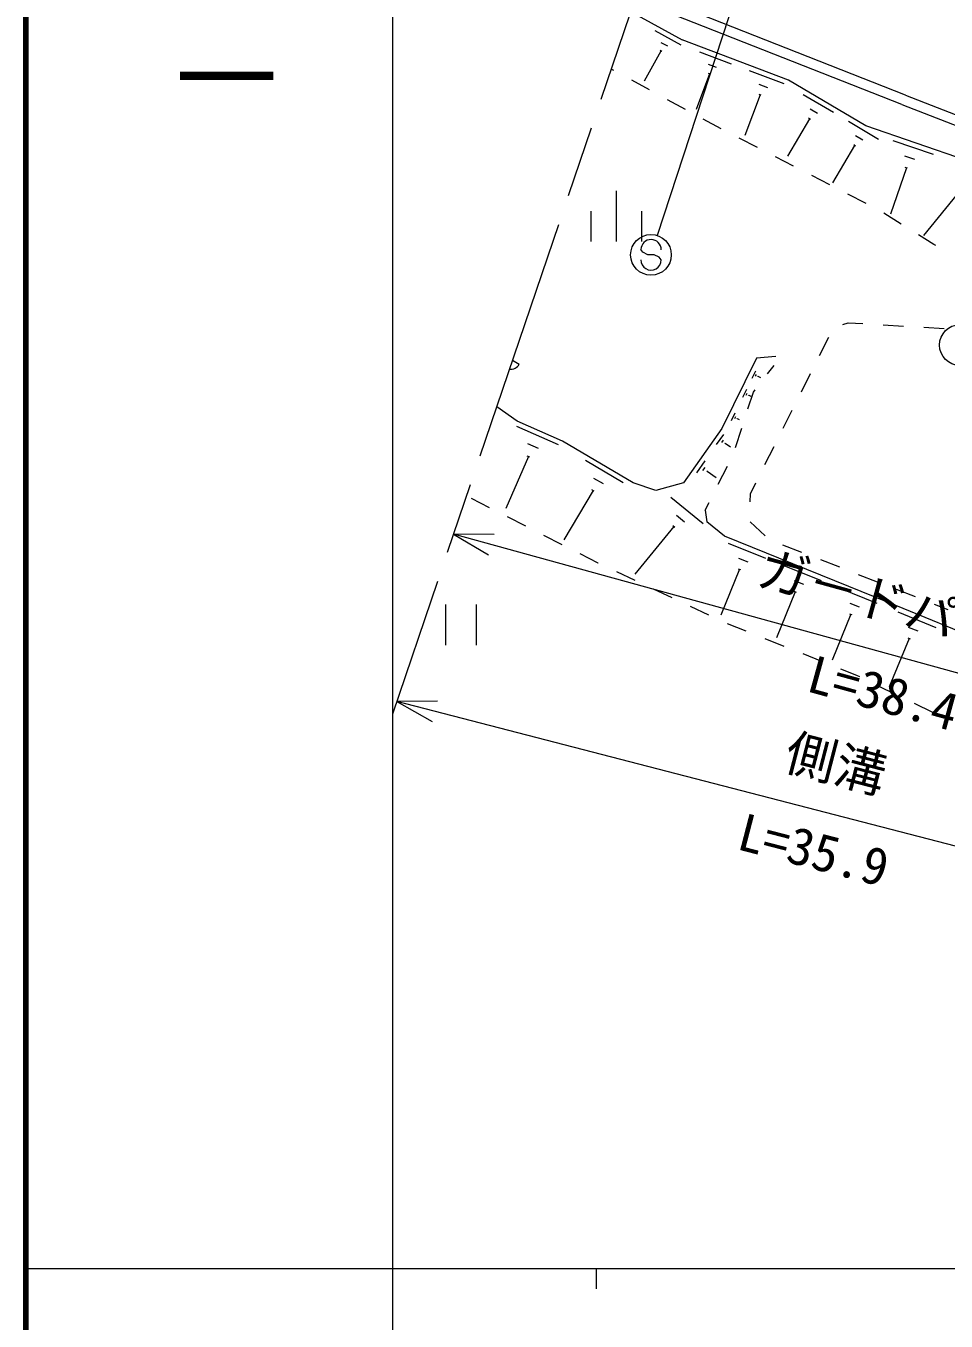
# Model space of a CAD drawing. Units: millimetres, scale not verified. Extents: x 40000 to 680000, y 20000 to 380000.
# Drawn here: x 40000 to 85191, y 202409 to 266036 of the extents above; entities that cross this region are included whole.
import ezdxf
from ezdxf.enums import TextEntityAlignment as Align

# ---------------------------------------------------------------- set-up
doc = ezdxf.new("R2010")
doc.units = ezdxf.units.MM
doc.header["$LTSCALE"] = 1000
doc.linetypes.add('CHAIN', pattern=[18.5, 12, -1.5, 3.5, -1.5])
for name, color, linetype, lineweight in [('M-BGD', 7, 'Continuous', 13), ('M-BMK', 2, 'CHAIN', 13), ('M-STR-HTXT', 7, 'Continuous', 13), ('M-STR-STRC', 7, 'Continuous', 13), ('M-TTL', 2, 'Continuous', 140), ('M-TTL-BAND', 7, 'Continuous', 13)]:
    doc.layers.add(name, color=color, linetype=linetype, lineweight=lineweight)
doc.styles.add('@ＭＳ ゴシック', font='')
doc.styles.add('ＭＳ ゴシック', font='')
doc.styles.get('@ＭＳ ゴシック').set_extended_font_data('@MS Gothic')
doc.styles.get('ＭＳ ゴシック').set_extended_font_data('MS Gothic')

msp = doc.modelspace()

# ---------------------------------------------------------------- linework, layer by layer
at = {"layer": 'M-BGD'}
for p, q in [((83012, 262175), (69903, 267343)), ((83196, 262640), (70064, 267817)), ((69698, 266737), (72230, 265346)), ((72177, 265089), (70896, 265793)), ((77448, 263371), (72230, 265346)), ((71184, 264801), (70368, 263314)), ((71224, 264779), (71144, 264823)), ((71521, 265033), (71200, 265209)), ((74646, 264164), (73095, 264751)), ((73917, 263996), (73530, 264143)), ((68875, 263843), (68742, 263916)), ((73577, 263682), (72913, 261929)), ((73625, 263663), (73528, 263700)), ((77241, 263182), (75533, 263828)), ((70632, 262888), (69753, 263366)), ((76439, 262997), (76012, 263159)), ((81248, 261124), (77448, 263371)), ((72389, 261932), (71510, 262410)), ((76064, 262651), (75308, 260653)), ((76117, 262631), (76010, 262671)), ((79657, 261774), (78177, 262649)), ((83014, 262174), (92792, 258355)), ((83196, 262640), (92974, 258821)), ((78883, 261732), (78513, 261951)), ((74146, 260977), (73267, 261454)), ((78480, 261472), (77395, 259638)), ((78526, 261444), (78433, 261499)), ((81878, 260461), (80397, 261336)), ((86186, 259421), (81248, 261124)), ((75922, 260058), (75033, 260515)), ((81104, 260419), (80734, 260638)), ((84577, 259711), (82589, 260397)), ((77701, 259143), (76811, 259601)), ((80700, 260159), (79616, 258325)), ((80746, 260131), (80654, 260186)), ((83660, 259471), (83163, 259643)), ((83240, 259060), (82454, 256782)), ((83302, 259039), (83178, 259082)), ((79479, 258229), (78590, 258686)), ((69005, 255441), (69005, 257941)), ((81258, 257314), (80369, 257771)), ((85890, 257952), (84079, 255747)), ((67755, 255441), (67755, 256941)), ((70255, 255441), (70255, 256941)), ((82982, 256304), (82135, 256836)), ((84588, 255295), (83829, 255772)), ((84682, 255253), (84588, 255295)), ((80114, 251362), (80380, 251451)), ((80380, 251451), (81098, 251409)), ((82096, 251351), (83095, 251293)), ((78981, 249848), (79429, 250742)), ((84093, 251235), (85091, 251177)), ((63894, 249611), (64228, 249413)), ((75881, 249721), (74178, 246266)), ((76833, 249802), (75881, 249721)), ((75672, 248732), (75851, 249094)), ((75830, 248823), (75875, 248914)), ((75937, 248812), (75949, 248835)), ((75943, 248824), (76076, 248758)), ((76428, 248944), (76741, 249347)), ((78086, 248059), (78534, 248954)), ((75213, 247801), (75402, 248184)), ((75726, 248043), (75814, 248155)), ((75380, 247897), (75427, 247993)), ((75462, 247227), (75726, 248043)), ((75494, 247886), (75505, 247910)), ((75499, 247898), (75598, 247849)), ((64119, 246624), (63120, 247329)), ((74647, 246651), (74836, 247034)), ((77192, 246271), (77639, 247165)), ((66162, 245452), (64113, 246353)), ((66357, 245639), (64119, 246624)), ((74178, 246266), (72300, 243585)), ((74813, 246748), (74860, 246843)), ((74846, 245324), (75154, 246276)), ((74927, 246736), (74939, 246760)), ((74933, 246748), (75031, 246700)), ((69819, 243589), (66357, 245639)), ((73923, 245467), (74272, 245964)), ((74178, 245566), (74265, 245690)), ((65168, 245278), (64656, 245503)), ((74335, 245526), (74357, 245557)), ((74346, 245541), (74606, 245359)), ((76297, 244482), (76744, 245376)), ((64687, 244878), (63562, 242321)), ((64751, 244850), (64623, 244906)), ((69335, 243585), (67476, 244686)), ((72947, 244073), (73364, 244669)), ((73252, 244192), (73357, 244341)), ((74002, 243516), (74456, 244407)), ((68362, 243533), (67898, 243808)), ((73441, 244143), (73467, 244181)), ((73454, 244162), (73896, 243852)), ((67855, 243206), (66424, 240790)), ((67913, 243172), (67797, 243241)), ((70937, 243209), (69819, 243589)), ((72300, 243585), (70937, 243209)), ((75567, 242651), (75583, 243056)), ((75583, 243056), (75849, 243588)), ((61861, 242837), (62752, 242382)), ((71675, 242885), (73259, 241592)), ((73358, 242249), (73549, 242624)), ((63643, 241928), (64534, 241474)), ((71946, 242004), (72342, 241681)), ((73358, 242249), (73445, 241676)), ((71821, 241447), (69906, 239100)), ((71772, 241487), (71871, 241406)), ((74306, 240974), (73445, 241676)), ((76301, 240992), (75562, 241666)), ((104236, 229154), (60998, 241067)), ((62998, 241053), (60998, 241067)), ((60998, 241067), (62723, 240055)), ((65424, 241019), (66315, 240565)), ((83077, 237421), (74306, 240974)), ((74495, 240627), (76315, 239890)), ((78103, 240166), (77172, 240530)), ((67206, 240110), (68087, 239661)), ((74994, 239896), (75449, 239711)), ((68087, 239661), (68097, 239656)), ((75037, 239349), (74121, 237087)), ((74980, 239372), (75094, 239326)), ((77229, 239520), (79049, 238783)), ((79966, 239438), (79034, 239802)), ((69002, 239231), (69907, 238806)), ((77728, 238789), (78182, 238604)), ((81828, 238709), (80897, 239074)), ((70813, 238381), (71718, 237956)), ((77771, 238241), (76855, 235980)), ((77714, 238264), (77828, 238218)), ((79970, 238410), (81783, 237676)), ((83691, 237981), (82760, 238345)), ((60611, 237616), (60611, 235616)), ((62111, 237616), (62111, 235616)), ((72623, 237531), (73528, 237106)), ((80467, 237681), (80920, 237498)), ((97117, 231620), (83077, 237421)), ((85300, 237352), (84622, 237617)), ((80510, 237136), (79598, 234885)), ((80453, 237159), (80566, 237113)), ((82829, 237253), (84683, 236487)), ((74434, 236682), (75362, 236311)), ((83333, 236502), (83796, 236311)), ((76291, 235941), (77220, 235570)), ((83373, 235943), (82390, 233565)), ((83315, 235967), (83431, 235919)), ((78149, 235200), (79078, 234829)), ((80006, 234458), (80795, 234143)), ((80795, 234143), (80931, 234077)), ((81829, 233637), (82727, 233197)), ((83625, 232757), (84523, 232317))]:
    msp.add_line(p, q, dxfattribs=at)
msp.add_arc((63797, 249671), 502, 264.00667, 329.17323, dxfattribs=at)
at = {"layer": 'M-BMK'}
msp.add_line((72088, 273792), (58000, 232220), dxfattribs=at)
at = {"layer": 'M-STR-HTXT'}
for p, q in [((60212, 232862), (58212, 232845)), ((100128, 221984), (58212, 232845)), ((58212, 232845), (59952, 231860))]:
    msp.add_line(p, q, dxfattribs=at)
at = {"layer": 'M-STR-STRC'}
for p, q in [((75313, 268900), (71008, 255736)), ((70301, 254926), (70202, 255044)), ((70546, 254787), (70301, 254926)), ((70847, 254785), (70546, 254787)), ((71092, 254673), (70847, 254785)), ((71198, 254537), (71092, 254673))]:
    msp.add_line(p, q, dxfattribs=at)
for centre in [(70697, 254786), (85870, 250357)]:
    msp.add_circle(centre, 1000, dxfattribs=at)
for centre, start, end in [((70702, 255041), 359.55488, 179.55488), ((70698, 254541), 179.55488, 359.55488)]:
    msp.add_arc(centre, 500, start, end, dxfattribs=at)
at = {"layer": 'M-TTL'}
msp.add_line((40000, 380000), (40000, 20000), dxfattribs=at)
at = {"layer": 'M-TTL-BAND'}
for p, q in [((58000, 370000), (58000, 20000)), ((40000, 205000), (579000, 205000)), ((68000, 205000), (68000, 204000))]:
    msp.add_line(p, q, dxfattribs=at)

# ---------------------------------------------------------------- texts
at = {"layer": 'M-BGD', "style": 'ＭＳ ゴシック'}
msp.add_text('ガ－ドパイプ', height=1833, rotation=344.595, dxfattribs=at).set_placement((82883, 236075), align=Align.BOTTOM_CENTER)
at = {"layer": 'M-BGD', "style": '@ＭＳ ゴシック'}
msp.add_text('L=38.4', height=1833, rotation=344.595, dxfattribs=at).set_placement((82351, 234147), align=Align.TOP_CENTER)
at = {"layer": 'M-STR-HTXT', "style": 'ＭＳ ゴシック'}
msp.add_text('側溝', height=1833, rotation=345.473, dxfattribs=at).set_placement((79421, 228383), align=Align.BOTTOM_CENTER)
at = {"layer": 'M-STR-HTXT', "style": '@ＭＳ ゴシック'}
msp.add_text('L=35.9', height=1833, rotation=345.473, dxfattribs=at).set_placement((78919, 226447), align=Align.TOP_CENTER)
at = {"layer": 'M-TTL-BAND', "style": '@ＭＳ ゴシック'}
msp.add_text('縮尺千分の一', height=3666, rotation=270, dxfattribs=at).set_placement((49777, 261030), align=Align.MIDDLE_RIGHT)

doc.saveas('drawing.dxf')
